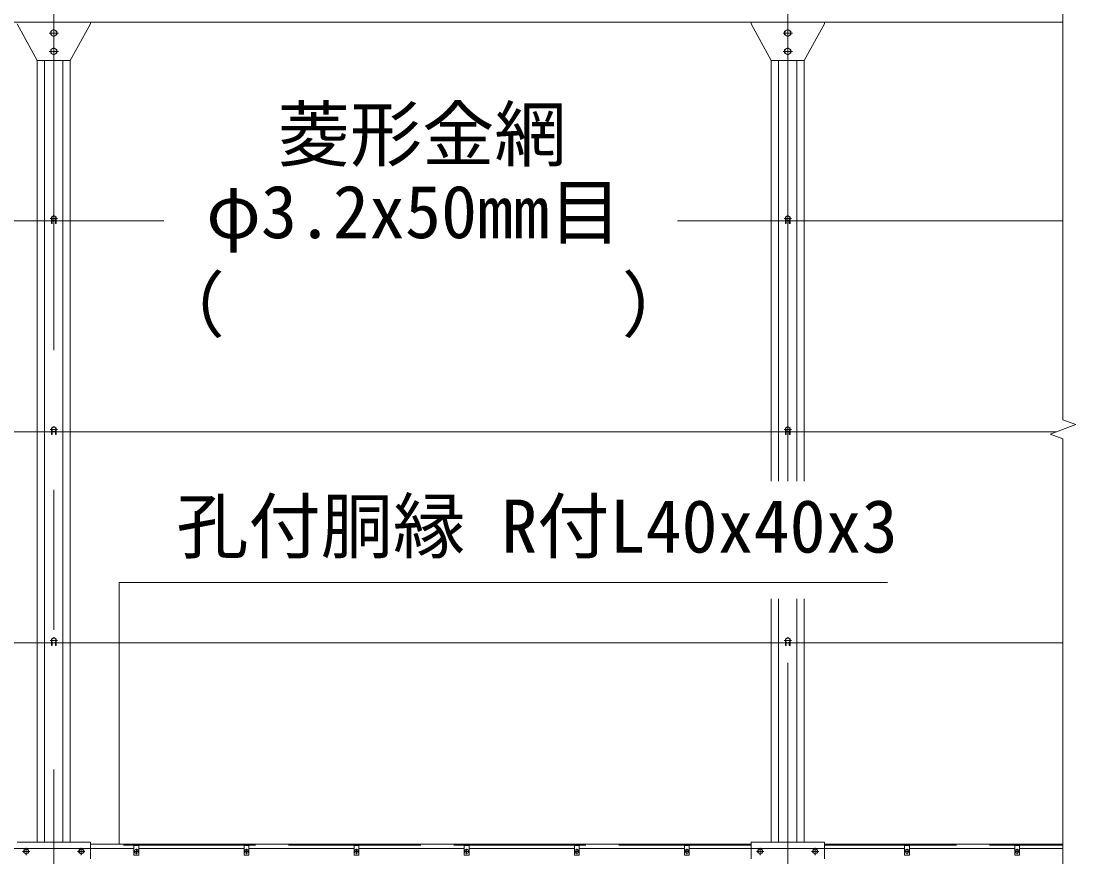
# Model space of a CAD drawing. Units: millimetres, scale not verified. Extents: x -12600 to 12600, y -8910 to 8910.
# Drawn here: x -7392 to -4517, y 953 to 3230 of the extents above; entities that cross this region are included whole.
import ezdxf
from ezdxf.enums import TextEntityAlignment as Align

# ---------------------------------------------------------------- set-up
doc = ezdxf.new("R2010")
doc.units = ezdxf.units.MM
doc.header["$LTSCALE"] = 60
doc.linetypes.add('DASHED', pattern=[7.5, 6, -1.5])
doc.linetypes.add('USER1', pattern=[50.8, 31.75, -6.35, 6.35, -6.35])
for name, color, linetype, lineweight in [('0-1_D-BMK', 2, 'USER1', 13), ('0-4_D-STR1', 1, 'Continuous', 18), ('0-6_D-STR3', 3, 'Continuous', 13), ('0-7_D-STR-DIM', 7, 'Continuous', 9), ('0-9_D-STR-TXT', 7, 'Continuous', 9)]:
    doc.layers.add(name, color=color, linetype=linetype, lineweight=lineweight)
doc.styles.add('ＭＳ ゴシック', font='')
doc.styles.get('ＭＳ ゴシック').set_extended_font_data('MS Gothic')

msp = doc.modelspace()

# ---------------------------------------------------------------- linework, layer by layer
at = {"layer": '0-1_D-BMK'}
for p, q in [((-7302.38, -3762.35), (-7302.38, 4423.54)), ((-5302.38, 1976.32), (-5302.38, 3882.4)), ((-7289.63, 3197.65), (-7315.13, 3197.65)), ((-5289.63, 3197.65), (-5315.13, 3197.65)), ((-7289.63, 3147.65), (-7315.13, 3147.65)), ((-5289.63, 3147.65), (-5315.13, 3147.65)), ((-7292.38, 2692.65), (-7312.38, 2692.65)), ((-5292.38, 2692.65), (-5312.38, 2692.65)), ((-7292.38, 2117.65), (-7312.38, 2117.65)), ((-5292.38, 2117.65), (-5312.38, 2117.65)), ((-5302.38, -423.68), (-5302.38, 1655.77)), ((-7292.38, 1542.65), (-7312.38, 1542.65)), ((-5292.38, 1542.65), (-5312.38, 1542.65)), ((-7377.38, 977.65), (-7377.38, 957.65)), ((-7227.38, 977.65), (-7227.38, 957.65)), ((-5377.38, 977.65), (-5377.38, 957.65)), ((-5227.38, 977.65), (-5227.38, 957.65)), ((-7387.38, 967.65), (-7367.38, 967.65)), ((-7217.38, 967.65), (-7237.38, 967.65)), ((-7084.81, 967.65), (-7069.94, 967.65)), ((-7077.38, 975.09), (-7077.38, 960.21)), ((-6784.81, 967.65), (-6769.94, 967.65)), ((-6777.38, 975.09), (-6777.38, 960.21)), ((-6484.81, 967.65), (-6469.94, 967.65)), ((-6477.38, 975.09), (-6477.38, 960.21)), ((-6184.81, 967.65), (-6169.94, 967.65)), ((-6177.38, 975.09), (-6177.38, 960.21)), ((-5884.81, 967.65), (-5869.94, 967.65)), ((-5877.38, 975.09), (-5877.38, 960.21)), ((-5584.81, 967.65), (-5569.94, 967.65)), ((-5577.38, 975.09), (-5577.38, 960.21)), ((-5387.38, 967.65), (-5367.38, 967.65)), ((-5217.38, 967.65), (-5237.38, 967.65)), ((-4984.81, 967.65), (-4969.94, 967.65)), ((-4977.38, 975.09), (-4977.38, 960.21)), ((-4684.81, 967.65), (-4669.94, 967.65)), ((-4677.38, 975.09), (-4677.38, 960.21))]:
    msp.add_line(p, q, dxfattribs=at)
at = {"layer": '0-4_D-STR1'}
for p, q in [((-9291.18, 3227.65), (-4552.38, 3227.65)), ((-7347.38, 3122.65), (-7347.38, 992.65)), ((-7327.38, 3122.65), (-7327.38, 992.65)), ((-7277.38, 992.65), (-7277.38, 3122.65)), ((-7257.38, 992.65), (-7257.38, 3122.65)), ((-5347.38, 3122.65), (-5347.38, 1976.32)), ((-5327.38, 3122.65), (-5327.38, 1976.32)), ((-5277.38, 1976.32), (-5277.38, 3122.65)), ((-5257.38, 1976.32), (-5257.38, 3122.65)), ((-5347.38, 1655.77), (-5347.38, 992.65)), ((-5327.38, 1655.77), (-5327.38, 992.65)), ((-5277.38, 992.65), (-5277.38, 1655.77)), ((-5257.38, 992.65), (-5257.38, 1655.77)), ((-5402.38, 987.65), (-7202.38, 987.65)), ((-5202.38, 987.65), (-4552.38, 987.65))]:
    msp.add_line(p, q, dxfattribs=at)
at = {"layer": '0-4_D-STR1', "linetype": 'DASHED'}
for p, q in [((-5402.38, 984.65), (-7202.38, 984.65)), ((-5202.38, 984.65), (-4552.38, 984.65))]:
    msp.add_line(p, q, dxfattribs=at)
at = {"layer": '0-6_D-STR3'}
for p, q in [((-7402.38, 3222.65), (-7347.38, 3122.65)), ((-7202.38, 3227.65), (-7202.38, 3222.65)), ((-7202.38, 3227.65), (-7202.38, 3222.65)), ((-5402.38, 3227.65), (-5402.38, 3222.65)), ((-5402.38, 3222.65), (-5347.38, 3122.65)), ((-5202.38, 3227.65), (-5202.38, 3222.65)), ((-7302.38, 3187.84), (-7310.88, 3192.74)), ((-7293.88, 3192.74), (-7302.38, 3187.84)), ((-5302.38, 3187.84), (-5310.88, 3192.74)), ((-5293.88, 3192.74), (-5302.38, 3187.84)), ((-7302.38, 3137.84), (-7310.88, 3142.74)), ((-7293.88, 3142.74), (-7302.38, 3137.84)), ((-5302.38, 3137.84), (-5310.88, 3142.74)), ((-5293.88, 3142.74), (-5302.38, 3137.84)), ((-7002.38, 2685.9), (-9282.38, 2685.9)), ((-7302.38, 2700.16), (-7308.88, 2696.4)), ((-7308.88, 2696.4), (-7308.88, 2688.9)), ((-7308.88, 2688.9), (-7302.38, 2685.15)), ((-7308.63, 2688.75), (-7308.63, 2678.65)), ((-7308.63, 2678.65), (-7306.63, 2678.65)), ((-7306.63, 2687.6), (-7306.63, 2678.65)), ((-7295.88, 2696.4), (-7302.38, 2700.16)), ((-7302.38, 2685.15), (-7295.88, 2688.9)), ((-7298.13, 2687.6), (-7298.13, 2678.65)), ((-7298.13, 2678.65), (-7296.13, 2678.65)), ((-7296.13, 2688.75), (-7296.13, 2678.65)), ((-7295.88, 2688.9), (-7295.88, 2696.4)), ((-4552.38, 2685.9), (-5602.38, 2685.9)), ((-5302.38, 2700.16), (-5308.88, 2696.4)), ((-5308.88, 2696.4), (-5308.88, 2688.9)), ((-5308.88, 2688.9), (-5302.38, 2685.15)), ((-5308.63, 2688.75), (-5308.63, 2678.65)), ((-5308.63, 2678.65), (-5306.63, 2678.65)), ((-5306.63, 2687.6), (-5306.63, 2678.65)), ((-5295.88, 2696.4), (-5302.38, 2700.16)), ((-5302.38, 2685.15), (-5295.88, 2688.9)), ((-5298.13, 2687.6), (-5298.13, 2678.65)), ((-5298.13, 2678.65), (-5296.13, 2678.65)), ((-5296.13, 2688.75), (-5296.13, 2678.65)), ((-5295.88, 2688.9), (-5295.88, 2696.4)), ((-4570.92, 2110.9), (-9282.38, 2110.9)), ((-7302.38, 2125.16), (-7308.88, 2121.4)), ((-7308.88, 2121.4), (-7308.88, 2113.9)), ((-7308.88, 2113.9), (-7302.38, 2110.15)), ((-7308.63, 2113.75), (-7308.63, 2103.65)), ((-7308.63, 2103.65), (-7306.63, 2103.65)), ((-7306.63, 2112.6), (-7306.63, 2103.65)), ((-7295.88, 2121.4), (-7302.38, 2125.16)), ((-7302.38, 2110.15), (-7295.88, 2113.9)), ((-7298.13, 2112.6), (-7298.13, 2103.65)), ((-7298.13, 2103.65), (-7296.13, 2103.65)), ((-7296.13, 2113.75), (-7296.13, 2103.65)), ((-7295.88, 2113.9), (-7295.88, 2121.4)), ((-5302.38, 2125.16), (-5308.88, 2121.4)), ((-5308.88, 2121.4), (-5308.88, 2113.9)), ((-5308.88, 2113.9), (-5302.38, 2110.15)), ((-5308.63, 2113.75), (-5308.63, 2103.65)), ((-5308.63, 2103.65), (-5306.63, 2103.65)), ((-5306.63, 2112.6), (-5306.63, 2103.65)), ((-5295.88, 2121.4), (-5302.38, 2125.16)), ((-5302.38, 2110.15), (-5295.88, 2113.9)), ((-5298.13, 2112.6), (-5298.13, 2103.65)), ((-5298.13, 2103.65), (-5296.13, 2103.65)), ((-5296.13, 2113.75), (-5296.13, 2103.65)), ((-5295.88, 2113.9), (-5295.88, 2121.4)), ((-4552.38, 1535.9), (-9282.38, 1535.9)), ((-7302.38, 1550.16), (-7308.88, 1546.4)), ((-7308.88, 1546.4), (-7308.88, 1538.9)), ((-7308.88, 1538.9), (-7302.38, 1535.15)), ((-7308.63, 1538.75), (-7308.63, 1528.65)), ((-7308.63, 1528.65), (-7306.63, 1528.65)), ((-7306.63, 1537.6), (-7306.63, 1528.65)), ((-7295.88, 1546.4), (-7302.38, 1550.16)), ((-7302.38, 1535.15), (-7295.88, 1538.9)), ((-7298.13, 1537.6), (-7298.13, 1528.65)), ((-7298.13, 1528.65), (-7296.13, 1528.65)), ((-7296.13, 1538.75), (-7296.13, 1528.65)), ((-7295.88, 1538.9), (-7295.88, 1546.4)), ((-5302.38, 1550.16), (-5308.88, 1546.4)), ((-5308.88, 1546.4), (-5308.88, 1538.9)), ((-5308.88, 1538.9), (-5302.38, 1535.15)), ((-5308.63, 1538.75), (-5308.63, 1528.65)), ((-5308.63, 1528.65), (-5306.63, 1528.65)), ((-5306.63, 1537.6), (-5306.63, 1528.65)), ((-5295.88, 1546.4), (-5302.38, 1550.16)), ((-5302.38, 1535.15), (-5295.88, 1538.9)), ((-5298.13, 1537.6), (-5298.13, 1528.65)), ((-5298.13, 1528.65), (-5296.13, 1528.65)), ((-5296.13, 1538.75), (-5296.13, 1528.65)), ((-5295.88, 1538.9), (-5295.88, 1546.4)), ((-7402.38, 992.65), (-7202.38, 992.65)), ((-7202.38, 992.65), (-7202.38, 947.65)), ((-5402.38, 992.65), (-5402.38, 947.65)), ((-5402.38, 992.65), (-5202.38, 992.65)), ((-5202.38, 992.65), (-5202.38, 947.65)), ((-7083.88, 975.65), (-7670.88, 975.65)), ((-7383.88, 971.4), (-7377.38, 975.16)), ((-7383.88, 963.9), (-7383.88, 971.4)), ((-7377.38, 960.15), (-7383.88, 963.9)), ((-7377.38, 975.16), (-7370.88, 971.4)), ((-7370.88, 963.9), (-7377.38, 960.15)), ((-7370.88, 971.4), (-7370.88, 963.9)), ((-7227.38, 975.16), (-7233.88, 971.4)), ((-7233.88, 971.4), (-7233.88, 963.9)), ((-7233.88, 963.9), (-7227.38, 960.15)), ((-7220.88, 971.4), (-7227.38, 975.16)), ((-7227.38, 960.15), (-7220.88, 963.9)), ((-7220.88, 963.9), (-7220.88, 971.4)), ((-6783.88, 975.65), (-7070.88, 975.65)), ((-6483.88, 975.65), (-6770.88, 975.65)), ((-6183.88, 975.65), (-6470.88, 975.65)), ((-5883.88, 975.65), (-6170.88, 975.65)), ((-5583.88, 975.65), (-5870.88, 975.65)), ((-4983.88, 975.65), (-5570.88, 975.65)), ((-5383.88, 971.4), (-5377.38, 975.16)), ((-5383.88, 963.9), (-5383.88, 971.4)), ((-5377.38, 960.15), (-5383.88, 963.9)), ((-5377.38, 975.16), (-5370.88, 971.4)), ((-5370.88, 963.9), (-5377.38, 960.15)), ((-5370.88, 971.4), (-5370.88, 963.9)), ((-5227.38, 975.16), (-5233.88, 971.4)), ((-5233.88, 971.4), (-5233.88, 963.9)), ((-5233.88, 963.9), (-5227.38, 960.15)), ((-5220.88, 971.4), (-5227.38, 975.16)), ((-5227.38, 960.15), (-5220.88, 963.9)), ((-5220.88, 963.9), (-5220.88, 971.4)), ((-4683.88, 975.65), (-4970.88, 975.65)), ((-4670.88, 975.65), (-4552.37, 975.65))]:
    msp.add_line(p, q, dxfattribs=at)
for points in [[(-7347.38, 3122.65), (-7257.38, 3122.65), (-7202.38, 3222.65)], [(-5347.38, 3122.65), (-5257.38, 3122.65), (-5202.38, 3222.65)], [(-7310.88, 3192.74), (-7310.88, 3202.56), (-7302.38, 3207.47)], [(-7302.38, 3207.47), (-7293.88, 3202.56), (-7293.88, 3192.74)], [(-5310.88, 3192.74), (-5310.88, 3202.56), (-5302.38, 3207.47)], [(-5302.38, 3207.47), (-5293.88, 3202.56), (-5293.88, 3192.74)], [(-7310.88, 3142.74), (-7310.88, 3152.56), (-7302.38, 3157.47)], [(-7302.38, 3157.47), (-7293.88, 3152.56), (-7293.88, 3142.74)], [(-5310.88, 3142.74), (-5310.88, 3152.56), (-5302.38, 3157.47)], [(-5302.38, 3157.47), (-5293.88, 3152.56), (-5293.88, 3142.74)]]:
    msp.add_lwpolyline(points, dxfattribs=at)
for points in [[(-7083.88, 983.65), (-7070.88, 983.65), (-7070.88, 957.65), (-7083.88, 957.65)], [(-6783.88, 983.65), (-6770.88, 983.65), (-6770.88, 957.65), (-6783.88, 957.65)], [(-6483.88, 983.65), (-6470.88, 983.65), (-6470.88, 957.65), (-6483.88, 957.65)], [(-6183.88, 983.65), (-6170.88, 983.65), (-6170.88, 957.65), (-6183.88, 957.65)], [(-5883.88, 983.65), (-5870.88, 983.65), (-5870.88, 957.65), (-5883.88, 957.65)], [(-5583.88, 983.65), (-5570.88, 983.65), (-5570.88, 957.65), (-5583.88, 957.65)], [(-4983.88, 983.65), (-4970.88, 983.65), (-4970.88, 957.65), (-4983.88, 957.65)], [(-4683.88, 983.65), (-4670.88, 983.65), (-4670.88, 957.65), (-4683.88, 957.65)]]:
    msp.add_lwpolyline(points, close=True, dxfattribs=at)
for centre, radius in [((-7302.38, 3197.65), 8.25), ((-5302.38, 3197.65), 8.25), ((-7302.38, 3147.65), 8.25), ((-5302.38, 3147.65), 8.25), ((-7302.38, 2692.65), 6.25), ((-5302.38, 2692.65), 6.25), ((-7302.38, 2117.65), 6.25), ((-5302.38, 2117.65), 6.25), ((-7302.38, 1542.65), 6.25), ((-5302.38, 1542.65), 6.25), ((-7377.38, 967.65), 6.25), ((-7227.38, 967.65), 6.25), ((-7077.38, 967.65), 5.25), ((-6777.38, 967.65), 5.25), ((-6477.38, 967.65), 5.25), ((-6177.38, 967.65), 5.25), ((-5877.38, 967.65), 5.25), ((-5577.38, 967.65), 5.25), ((-5377.38, 967.65), 6.25), ((-5227.38, 967.65), 6.25), ((-4977.38, 967.65), 5.25), ((-4677.38, 967.65), 5.25)]:
    msp.add_circle(centre, radius, dxfattribs=at)
at = {"layer": '0-7_D-STR-DIM'}
for p, q in [((-4552.38, 3742), (-4552.38, 2143.3)), ((-4587.61, 2104.82), (-4517.14, 2130.48)), ((-4517.14, 2130.48), (-4552.37, 2143.3)), ((-4552.37, 2092), (-4587.61, 2104.82)), ((-4552.38, 2092), (-4552.38, -206.7))]:
    msp.add_line(p, q, dxfattribs=at)
at = {"layer": '0-9_D-STR-TXT'}
msp.add_lwpolyline([(-5030.81, 1700.8), (-7124.44, 1700.8), (-7124.44, 986.05)], dxfattribs=at)

# ---------------------------------------------------------------- texts
at = {"layer": '0-9_D-STR-TXT', "style": 'ＭＳ ゴシック'}
for s, p in [('菱形金網', (-6692.22, 2806.64)), ('φ3.2x50mm目', (-6887.14, 2595.33)), ('（\u3000\u3000   \u3000\u3000）', (-7033.34, 2341.91)), ('孔付胴縁 R付L40x40x3', (-6968.62, 1738.56))]:
    msp.add_text(s, height=144.3, dxfattribs=at).set_placement(p, align=Align.BOTTOM_LEFT)

doc.saveas('drawing.dxf')
